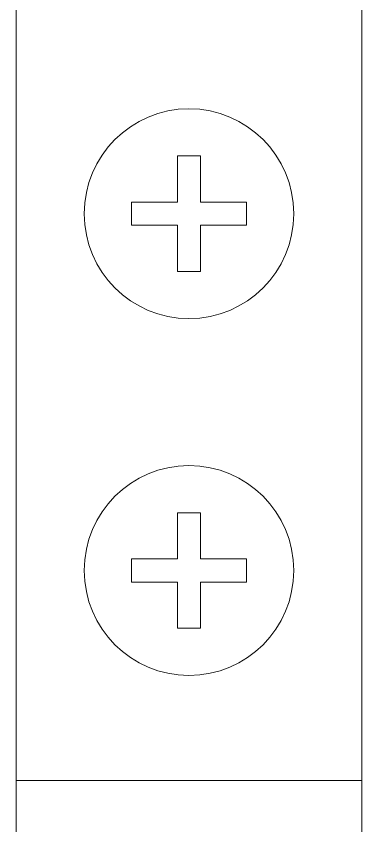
# Model space of a CAD drawing. Header units: millimetres. Extents: x 60229 to 91621, y 21923 to 36546.
# Drawn here: x 82799.96 to 82816.46, y 30072.52 to 30111.1 of the extents above; entities that cross this region are included whole.
import ezdxf

# ---------------------------------------------------------------- set-up
doc = ezdxf.new("R2010")
doc.units = ezdxf.units.MM
doc.layers.add('MCCB및기기 심벌(제출)', color=4, linetype='Continuous')

# ---------------------------------------------------------------- blocks, each defined once
blk = doc.blocks.new('A$C69D07743')
at = {"layer": 'MCCB및기기 심벌(제출)', "color": 4, "lineweight": 13}
for p, q in [((-84, 8.25), (91, 8.25)), ((-49, 8.25), (-49, -8.25)), ((-39.55, 0.55), (-39.55, 2.75)), ((-39.55, 2.75), (-38.45, 2.75)), ((-38.45, 2.75), (-38.45, 0.55)), ((-22.55, 0.55), (-22.55, 2.75)), ((-22.55, 2.75), (-21.45, 2.75)), ((-21.45, 2.75), (-21.45, 0.55)), ((-41.75, -0.55), (-41.75, 0.55)), ((-41.75, 0.55), (-39.55, 0.55)), ((-38.45, 0.55), (-36.25, 0.55)), ((-36.25, 0.55), (-36.25, -0.55)), ((-24.75, -0.55), (-24.75, 0.55)), ((-24.75, 0.55), (-22.55, 0.55)), ((-21.45, 0.55), (-19.25, 0.55)), ((-19.25, 0.55), (-19.25, -0.55)), ((-39.55, -0.55), (-41.75, -0.55)), ((-39.55, -2.75), (-39.55, -0.55)), ((-38.45, -0.55), (-38.45, -2.75)), ((-36.25, -0.55), (-38.45, -0.55)), ((-22.55, -0.55), (-24.75, -0.55)), ((-22.55, -2.75), (-22.55, -0.55)), ((-21.45, -0.55), (-21.45, -2.75)), ((-19.25, -0.55), (-21.45, -0.55)), ((-38.45, -2.75), (-39.55, -2.75)), ((-21.45, -2.75), (-22.55, -2.75)), ((91, -8.25), (-84, -8.25))]:
    blk.add_line(p, q, dxfattribs=at)
for centre in [(-39, 0), (-22, 0)]:
    blk.add_circle(centre, 5, dxfattribs=at)

msp = doc.modelspace()

# ---------------------------------------------------------------- block references
at = {"color": 251, "linetype": 'ByBlock', "lineweight": -2, "rotation": 90}
msp.add_blockref('A$C69D07743', (82808.214, 30123.685), dxfattribs=at)

doc.saveas('drawing.dxf')
